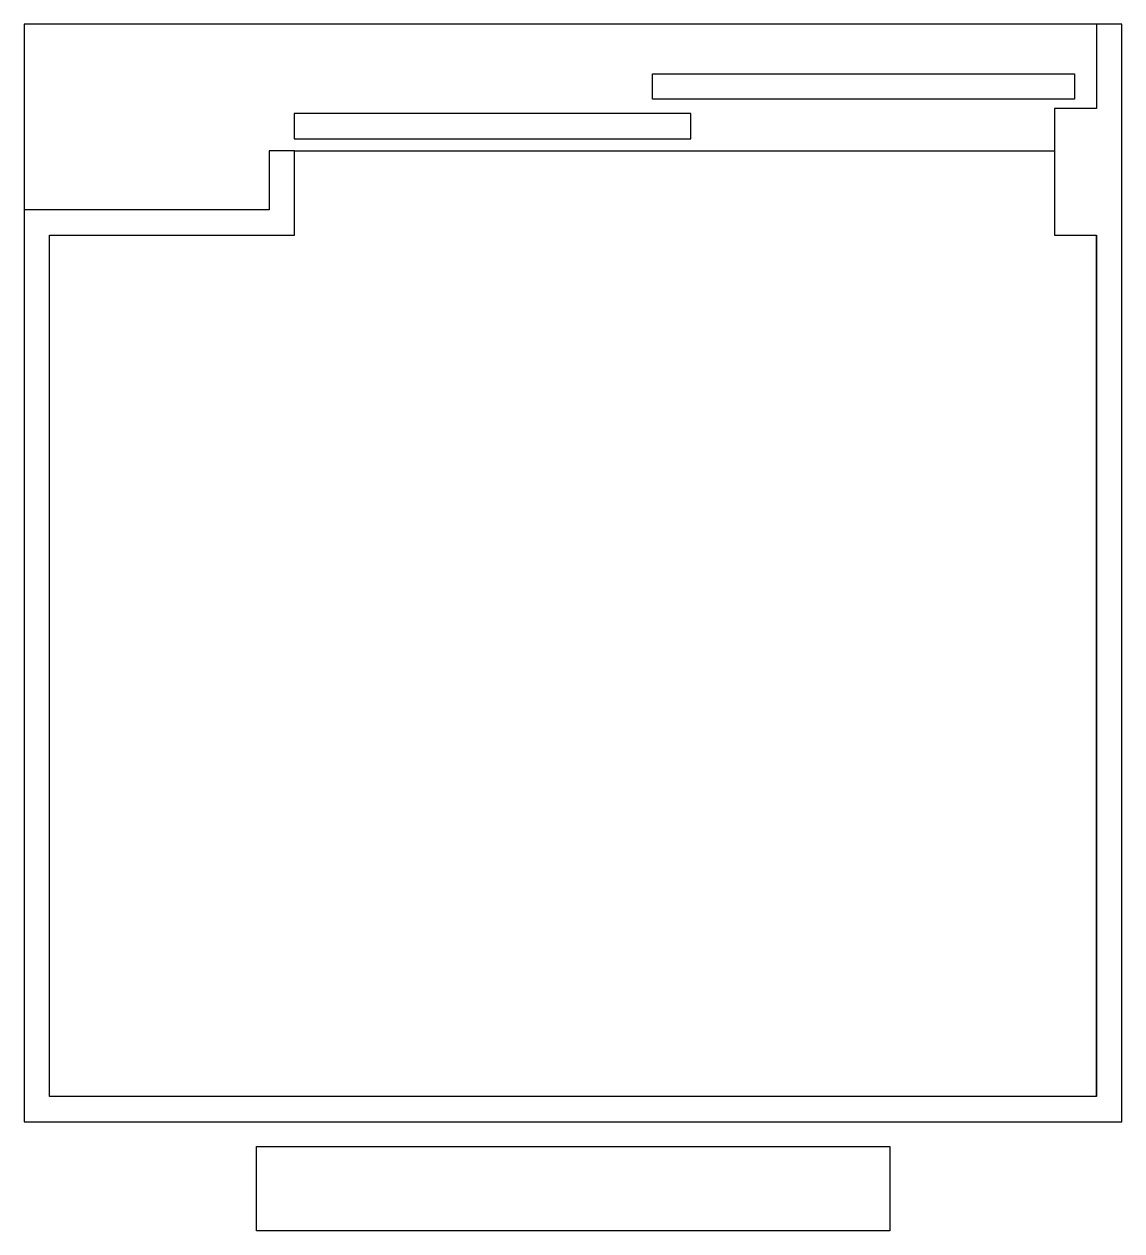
# Model space of a CAD drawing. Extents: x 5.89 to 7.19, y 1.5 to 2.93.
import ezdxf

# ---------------------------------------------------------------- set-up
doc = ezdxf.new("R2010")
doc.units = 0
doc.header["$LTSCALE"] = 0.5
doc.header["$MEASUREMENT"] = 0
doc.layers.get('0').update_dxf_attribs({"linetype": 'CONTINUOUS'})

msp = doc.modelspace()

# ---------------------------------------------------------------- linework, layer by layer
at = {"color": 1}
msp.add_line((6.215, 2.7802), (7.115, 2.7802), dxfattribs=at)
msp.add_lwpolyline([(7.165, 2.9302), (5.895, 2.9302), (5.895, 2.7102)], dxfattribs=at)
msp.add_lwpolyline([(7.165, 1.6602), (7.165, 2.6802), (7.165, 1.6602), (5.925, 1.6602), (5.925, 2.6802), (6.215, 2.6802), (6.215, 2.7802), (6.185, 2.7802), (6.185, 2.7102), (5.895, 2.7102), (5.895, 1.6302), (7.195, 1.6302), (7.195, 2.9302), (7.165, 2.9302), (7.165, 2.8302), (7.115, 2.8302), (7.115, 2.6802), (7.165, 2.6802)])
for points in [[(7.139, 2.8415), (6.639, 2.8415), (6.639, 2.8715), (7.139, 2.8715)], [(6.2147, 2.7943), (6.6847, 2.7943), (6.6847, 2.8243), (6.2147, 2.8243)], [(6.17, 1.6011), (6.92, 1.6011), (6.92, 1.5011), (6.17, 1.5011)]]:
    msp.add_lwpolyline(points, close=True)

doc.saveas('drawing.dxf')
